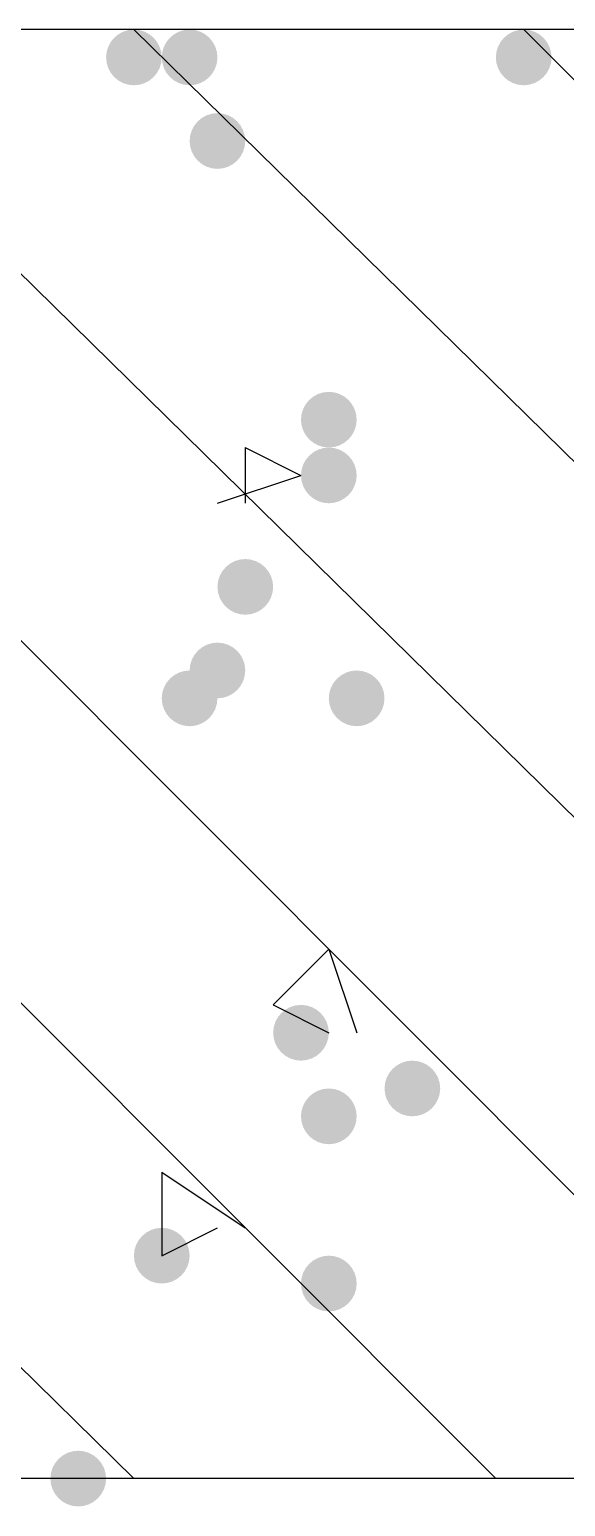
# Model space of a CAD drawing. Header units: inches. Extents: x 11 to 286, y 6 to 196.
# Drawn here: x 90.025 to 90.84, y 91.708 to 93.952 of the extents above; entities that cross this region are included whole.
import ezdxf

# ---------------------------------------------------------------- set-up
doc = ezdxf.new("R2010")
doc.units = ezdxf.units.IN
doc.header["$MEASUREMENT"] = 0
doc.layers.add('PDF_几何图形', color=7, linetype='Continuous')
doc.layers.add('PDF_实体填充', color=7, linetype='Continuous', true_color=0xffffff)

msp = doc.modelspace()

# ---------------------------------------------------------------- hatches: boundary and pattern name
at = {"layer": 'PDF_实体填充', "transparency": 33554559}
h = msp.add_hatch(color=7, dxfattribs=at)
edge = h.paths.add_edge_path(flags=0)
edge.add_spline(control_points=[(90.2264, 93.9094), (90.2264, 93.8862), (90.2074, 93.8671), (90.1841, 93.8671)], knot_values=[0, 0, 0, 0, 1, 1, 1, 1], degree=3, periodic=0)
edge.add_spline(control_points=[(90.1841, 93.8671), (90.1608, 93.8671), (90.1418, 93.8862), (90.1418, 93.9094)], knot_values=[0, 0, 0, 0, 1, 1, 1, 1], degree=3, periodic=0)
edge.add_line((90.1418, 93.9094), (90.1418, 93.9094))
edge.add_spline(control_points=[(90.1418, 93.9094), (90.1418, 93.9327), (90.1608, 93.9518), (90.1841, 93.9518)], knot_values=[0, 0, 0, 0, 1, 1, 1, 1], degree=3, periodic=0)
edge.add_spline(control_points=[(90.1841, 93.9518), (90.2074, 93.9518), (90.2264, 93.9327), (90.2264, 93.9094)], knot_values=[0, 0, 0, 0, 1, 1, 1, 1], degree=3, periodic=0)
edge.add_line((90.2264, 93.9094), (90.2264, 93.9094))
edge.add_line((90.2264, 93.9094), (90.2264, 93.9094))
h = msp.add_hatch(color=7, dxfattribs=at)
edge = h.paths.add_edge_path(flags=0)
edge.add_spline(control_points=[(90.3111, 93.9094), (90.3111, 93.8862), (90.2921, 93.8671), (90.2688, 93.8671)], knot_values=[0, 0, 0, 0, 1, 1, 1, 1], degree=3, periodic=0)
edge.add_spline(control_points=[(90.2688, 93.8671), (90.2455, 93.8671), (90.2264, 93.8862), (90.2264, 93.9094)], knot_values=[0, 0, 0, 0, 1, 1, 1, 1], degree=3, periodic=0)
edge.add_line((90.2264, 93.9094), (90.2264, 93.9094))
edge.add_spline(control_points=[(90.2264, 93.9094), (90.2264, 93.9327), (90.2455, 93.9518), (90.2688, 93.9518)], knot_values=[0, 0, 0, 0, 1, 1, 1, 1], degree=3, periodic=0)
edge.add_spline(control_points=[(90.2688, 93.9518), (90.2921, 93.9518), (90.3111, 93.9327), (90.3111, 93.9094)], knot_values=[0, 0, 0, 0, 1, 1, 1, 1], degree=3, periodic=0)
edge.add_line((90.3111, 93.9094), (90.3111, 93.9094))
edge.add_line((90.3111, 93.9094), (90.3111, 93.9094))
h = msp.add_hatch(color=7, dxfattribs=at)
edge = h.paths.add_edge_path(flags=0)
edge.add_spline(control_points=[(90.8191, 93.9094), (90.8191, 93.8862), (90.8001, 93.8671), (90.7768, 93.8671)], knot_values=[0, 0, 0, 0, 1, 1, 1, 1], degree=3, periodic=0)
edge.add_spline(control_points=[(90.7768, 93.8671), (90.7535, 93.8671), (90.7344, 93.8862), (90.7344, 93.9094)], knot_values=[0, 0, 0, 0, 1, 1, 1, 1], degree=3, periodic=0)
edge.add_line((90.7344, 93.9094), (90.7344, 93.9094))
edge.add_spline(control_points=[(90.7344, 93.9094), (90.7344, 93.9327), (90.7535, 93.9518), (90.7768, 93.9518)], knot_values=[0, 0, 0, 0, 1, 1, 1, 1], degree=3, periodic=0)
edge.add_spline(control_points=[(90.7768, 93.9518), (90.8001, 93.9518), (90.8191, 93.9327), (90.8191, 93.9094)], knot_values=[0, 0, 0, 0, 1, 1, 1, 1], degree=3, periodic=0)
edge.add_line((90.8191, 93.9094), (90.8191, 93.9094))
edge.add_line((90.8191, 93.9094), (90.8191, 93.9094))
h = msp.add_hatch(color=7, dxfattribs=at)
edge = h.paths.add_edge_path(flags=0)
edge.add_spline(control_points=[(90.3534, 93.7824), (90.3534, 93.7592), (90.3344, 93.7401), (90.3111, 93.7401)], knot_values=[0, 0, 0, 0, 1, 1, 1, 1], degree=3, periodic=0)
edge.add_spline(control_points=[(90.3111, 93.7401), (90.2878, 93.7401), (90.2688, 93.7592), (90.2688, 93.7824)], knot_values=[0, 0, 0, 0, 1, 1, 1, 1], degree=3, periodic=0)
edge.add_line((90.2688, 93.7824), (90.2688, 93.7824))
edge.add_spline(control_points=[(90.2688, 93.7824), (90.2688, 93.8057), (90.2878, 93.8248), (90.3111, 93.8248)], knot_values=[0, 0, 0, 0, 1, 1, 1, 1], degree=3, periodic=0)
edge.add_spline(control_points=[(90.3111, 93.8248), (90.3344, 93.8248), (90.3534, 93.8057), (90.3534, 93.7824)], knot_values=[0, 0, 0, 0, 1, 1, 1, 1], degree=3, periodic=0)
edge.add_line((90.3534, 93.7824), (90.3534, 93.7824))
edge.add_line((90.3534, 93.7824), (90.3534, 93.7824))
h = msp.add_hatch(color=7, dxfattribs=at)
edge = h.paths.add_edge_path(flags=0)
edge.add_spline(control_points=[(90.5228, 93.3591), (90.5228, 93.3358), (90.5037, 93.3168), (90.4804, 93.3168)], knot_values=[0, 0, 0, 0, 1, 1, 1, 1], degree=3, periodic=0)
edge.add_spline(control_points=[(90.4804, 93.3168), (90.4572, 93.3168), (90.4381, 93.3358), (90.4381, 93.3591)], knot_values=[0, 0, 0, 0, 1, 1, 1, 1], degree=3, periodic=0)
edge.add_line((90.4381, 93.3591), (90.4381, 93.3591))
edge.add_spline(control_points=[(90.4381, 93.3591), (90.4381, 93.3824), (90.4572, 93.4014), (90.4804, 93.4014)], knot_values=[0, 0, 0, 0, 1, 1, 1, 1], degree=3, periodic=0)
edge.add_spline(control_points=[(90.4804, 93.4014), (90.5037, 93.4014), (90.5228, 93.3824), (90.5228, 93.3591)], knot_values=[0, 0, 0, 0, 1, 1, 1, 1], degree=3, periodic=0)
edge.add_line((90.5228, 93.3591), (90.5228, 93.3591))
edge.add_line((90.5228, 93.3591), (90.5228, 93.3591))
h = msp.add_hatch(color=7, dxfattribs=at)
edge = h.paths.add_edge_path(flags=0)
edge.add_spline(control_points=[(90.5228, 93.2744), (90.5228, 93.2512), (90.5037, 93.2321), (90.4804, 93.2321)], knot_values=[0, 0, 0, 0, 1, 1, 1, 1], degree=3, periodic=0)
edge.add_spline(control_points=[(90.4804, 93.2321), (90.4572, 93.2321), (90.4381, 93.2512), (90.4381, 93.2744)], knot_values=[0, 0, 0, 0, 1, 1, 1, 1], degree=3, periodic=0)
edge.add_line((90.4381, 93.2744), (90.4381, 93.2744))
edge.add_spline(control_points=[(90.4381, 93.2744), (90.4381, 93.2977), (90.4572, 93.3168), (90.4804, 93.3168)], knot_values=[0, 0, 0, 0, 1, 1, 1, 1], degree=3, periodic=0)
edge.add_spline(control_points=[(90.4804, 93.3168), (90.5037, 93.3168), (90.5228, 93.2977), (90.5228, 93.2744)], knot_values=[0, 0, 0, 0, 1, 1, 1, 1], degree=3, periodic=0)
edge.add_line((90.5228, 93.2744), (90.5228, 93.2744))
edge.add_line((90.5228, 93.2744), (90.5228, 93.2744))
h = msp.add_hatch(color=7, dxfattribs=at)
edge = h.paths.add_edge_path(flags=0)
edge.add_spline(control_points=[(90.3958, 93.1051), (90.3958, 93.0818), (90.3767, 93.0628), (90.3534, 93.0628)], knot_values=[0, 0, 0, 0, 1, 1, 1, 1], degree=3, periodic=0)
edge.add_spline(control_points=[(90.3534, 93.0628), (90.3302, 93.0628), (90.3111, 93.0818), (90.3111, 93.1051)], knot_values=[0, 0, 0, 0, 1, 1, 1, 1], degree=3, periodic=0)
edge.add_line((90.3111, 93.1051), (90.3111, 93.1051))
edge.add_spline(control_points=[(90.3111, 93.1051), (90.3111, 93.1284), (90.3302, 93.1474), (90.3534, 93.1474)], knot_values=[0, 0, 0, 0, 1, 1, 1, 1], degree=3, periodic=0)
edge.add_spline(control_points=[(90.3534, 93.1474), (90.3767, 93.1474), (90.3958, 93.1284), (90.3958, 93.1051)], knot_values=[0, 0, 0, 0, 1, 1, 1, 1], degree=3, periodic=0)
edge.add_line((90.3958, 93.1051), (90.3958, 93.1051))
edge.add_line((90.3958, 93.1051), (90.3958, 93.1051))
h = msp.add_hatch(color=7, dxfattribs=at)
edge = h.paths.add_edge_path(flags=0)
edge.add_spline(control_points=[(90.3534, 92.9781), (90.3534, 92.9548), (90.3344, 92.9358), (90.3111, 92.9358)], knot_values=[0, 0, 0, 0, 1, 1, 1, 1], degree=3, periodic=0)
edge.add_spline(control_points=[(90.3111, 92.9358), (90.2878, 92.9358), (90.2688, 92.9548), (90.2688, 92.9781)], knot_values=[0, 0, 0, 0, 1, 1, 1, 1], degree=3, periodic=0)
edge.add_line((90.2688, 92.9781), (90.2688, 92.9781))
edge.add_spline(control_points=[(90.2688, 92.9781), (90.2688, 93.0014), (90.2878, 93.0204), (90.3111, 93.0204)], knot_values=[0, 0, 0, 0, 1, 1, 1, 1], degree=3, periodic=0)
edge.add_spline(control_points=[(90.3111, 93.0204), (90.3344, 93.0204), (90.3534, 93.0014), (90.3534, 92.9781)], knot_values=[0, 0, 0, 0, 1, 1, 1, 1], degree=3, periodic=0)
edge.add_line((90.3534, 92.9781), (90.3534, 92.9781))
edge.add_line((90.3534, 92.9781), (90.3534, 92.9781))
h = msp.add_hatch(color=7, dxfattribs=at)
edge = h.paths.add_edge_path(flags=0)
edge.add_spline(control_points=[(90.3111, 92.9358), (90.3111, 92.9125), (90.2921, 92.8934), (90.2688, 92.8934)], knot_values=[0, 0, 0, 0, 1, 1, 1, 1], degree=3, periodic=0)
edge.add_spline(control_points=[(90.2688, 92.8934), (90.2455, 92.8934), (90.2264, 92.9125), (90.2264, 92.9358)], knot_values=[0, 0, 0, 0, 1, 1, 1, 1], degree=3, periodic=0)
edge.add_line((90.2264, 92.9358), (90.2264, 92.9358))
edge.add_spline(control_points=[(90.2264, 92.9358), (90.2264, 92.9591), (90.2455, 92.9781), (90.2688, 92.9781)], knot_values=[0, 0, 0, 0, 1, 1, 1, 1], degree=3, periodic=0)
edge.add_spline(control_points=[(90.2688, 92.9781), (90.2921, 92.9781), (90.3111, 92.9591), (90.3111, 92.9358)], knot_values=[0, 0, 0, 0, 1, 1, 1, 1], degree=3, periodic=0)
edge.add_line((90.3111, 92.9358), (90.3111, 92.9358))
edge.add_line((90.3111, 92.9358), (90.3111, 92.9358))
h = msp.add_hatch(color=7, dxfattribs=at)
edge = h.paths.add_edge_path(flags=0)
edge.add_spline(control_points=[(90.5651, 92.9358), (90.5651, 92.9125), (90.5461, 92.8934), (90.5228, 92.8934)], knot_values=[0, 0, 0, 0, 1, 1, 1, 1], degree=3, periodic=0)
edge.add_spline(control_points=[(90.5228, 92.8934), (90.4995, 92.8934), (90.4804, 92.9125), (90.4804, 92.9358)], knot_values=[0, 0, 0, 0, 1, 1, 1, 1], degree=3, periodic=0)
edge.add_line((90.4804, 92.9358), (90.4804, 92.9358))
edge.add_spline(control_points=[(90.4804, 92.9358), (90.4804, 92.9591), (90.4995, 92.9781), (90.5228, 92.9781)], knot_values=[0, 0, 0, 0, 1, 1, 1, 1], degree=3, periodic=0)
edge.add_spline(control_points=[(90.5228, 92.9781), (90.5461, 92.9781), (90.5651, 92.9591), (90.5651, 92.9358)], knot_values=[0, 0, 0, 0, 1, 1, 1, 1], degree=3, periodic=0)
edge.add_line((90.5651, 92.9358), (90.5651, 92.9358))
edge.add_line((90.5651, 92.9358), (90.5651, 92.9358))
h = msp.add_hatch(color=7, dxfattribs=at)
edge = h.paths.add_edge_path(flags=0)
edge.add_spline(control_points=[(90.4804, 92.4278), (90.4804, 92.4045), (90.4614, 92.3854), (90.4381, 92.3854)], knot_values=[0, 0, 0, 0, 1, 1, 1, 1], degree=3, periodic=0)
edge.add_spline(control_points=[(90.4381, 92.3854), (90.4148, 92.3854), (90.3958, 92.4045), (90.3958, 92.4278)], knot_values=[0, 0, 0, 0, 1, 1, 1, 1], degree=3, periodic=0)
edge.add_line((90.3958, 92.4278), (90.3958, 92.4278))
edge.add_spline(control_points=[(90.3958, 92.4278), (90.3958, 92.4511), (90.4148, 92.4701), (90.4381, 92.4701)], knot_values=[0, 0, 0, 0, 1, 1, 1, 1], degree=3, periodic=0)
edge.add_spline(control_points=[(90.4381, 92.4701), (90.4614, 92.4701), (90.4804, 92.4511), (90.4804, 92.4278)], knot_values=[0, 0, 0, 0, 1, 1, 1, 1], degree=3, periodic=0)
edge.add_line((90.4804, 92.4278), (90.4804, 92.4278))
edge.add_line((90.4804, 92.4278), (90.4804, 92.4278))
h = msp.add_hatch(color=7, dxfattribs=at)
edge = h.paths.add_edge_path(flags=0)
edge.add_spline(control_points=[(90.6498, 92.3431), (90.6498, 92.3198), (90.6307, 92.3008), (90.6074, 92.3008)], knot_values=[0, 0, 0, 0, 1, 1, 1, 1], degree=3, periodic=0)
edge.add_spline(control_points=[(90.6074, 92.3008), (90.5842, 92.3008), (90.5651, 92.3198), (90.5651, 92.3431)], knot_values=[0, 0, 0, 0, 1, 1, 1, 1], degree=3, periodic=0)
edge.add_line((90.5651, 92.3431), (90.5651, 92.3431))
edge.add_spline(control_points=[(90.5651, 92.3431), (90.5651, 92.3664), (90.5842, 92.3854), (90.6074, 92.3854)], knot_values=[0, 0, 0, 0, 1, 1, 1, 1], degree=3, periodic=0)
edge.add_spline(control_points=[(90.6074, 92.3854), (90.6307, 92.3854), (90.6498, 92.3664), (90.6498, 92.3431)], knot_values=[0, 0, 0, 0, 1, 1, 1, 1], degree=3, periodic=0)
edge.add_line((90.6498, 92.3431), (90.6498, 92.3431))
edge.add_line((90.6498, 92.3431), (90.6498, 92.3431))
h = msp.add_hatch(color=7, dxfattribs=at)
edge = h.paths.add_edge_path(flags=0)
edge.add_spline(control_points=[(90.5228, 92.3008), (90.5228, 92.2775), (90.5037, 92.2584), (90.4804, 92.2584)], knot_values=[0, 0, 0, 0, 1, 1, 1, 1], degree=3, periodic=0)
edge.add_spline(control_points=[(90.4804, 92.2584), (90.4572, 92.2584), (90.4381, 92.2775), (90.4381, 92.3008)], knot_values=[0, 0, 0, 0, 1, 1, 1, 1], degree=3, periodic=0)
edge.add_line((90.4381, 92.3008), (90.4381, 92.3008))
edge.add_spline(control_points=[(90.4381, 92.3008), (90.4381, 92.3241), (90.4572, 92.3431), (90.4804, 92.3431)], knot_values=[0, 0, 0, 0, 1, 1, 1, 1], degree=3, periodic=0)
edge.add_spline(control_points=[(90.4804, 92.3431), (90.5037, 92.3431), (90.5228, 92.3241), (90.5228, 92.3008)], knot_values=[0, 0, 0, 0, 1, 1, 1, 1], degree=3, periodic=0)
edge.add_line((90.5228, 92.3008), (90.5228, 92.3008))
edge.add_line((90.5228, 92.3008), (90.5228, 92.3008))
h = msp.add_hatch(color=7, dxfattribs=at)
edge = h.paths.add_edge_path(flags=0)
edge.add_spline(control_points=[(90.2688, 92.0891), (90.2688, 92.0658), (90.2497, 92.0468), (90.2264, 92.0468)], knot_values=[0, 0, 0, 0, 1, 1, 1, 1], degree=3, periodic=0)
edge.add_spline(control_points=[(90.2264, 92.0468), (90.2032, 92.0468), (90.1841, 92.0658), (90.1841, 92.0891)], knot_values=[0, 0, 0, 0, 1, 1, 1, 1], degree=3, periodic=0)
edge.add_line((90.1841, 92.0891), (90.1841, 92.0891))
edge.add_spline(control_points=[(90.1841, 92.0891), (90.1841, 92.1124), (90.2032, 92.1314), (90.2264, 92.1314)], knot_values=[0, 0, 0, 0, 1, 1, 1, 1], degree=3, periodic=0)
edge.add_spline(control_points=[(90.2264, 92.1314), (90.2497, 92.1314), (90.2688, 92.1124), (90.2688, 92.0891)], knot_values=[0, 0, 0, 0, 1, 1, 1, 1], degree=3, periodic=0)
edge.add_line((90.2688, 92.0891), (90.2688, 92.0891))
edge.add_line((90.2688, 92.0891), (90.2688, 92.0891))
h = msp.add_hatch(color=7, dxfattribs=at)
edge = h.paths.add_edge_path(flags=0)
edge.add_spline(control_points=[(90.5228, 92.0468), (90.5228, 92.0235), (90.5037, 92.0044), (90.4804, 92.0044)], knot_values=[0, 0, 0, 0, 1, 1, 1, 1], degree=3, periodic=0)
edge.add_spline(control_points=[(90.4804, 92.0044), (90.4572, 92.0044), (90.4381, 92.0235), (90.4381, 92.0468)], knot_values=[0, 0, 0, 0, 1, 1, 1, 1], degree=3, periodic=0)
edge.add_line((90.4381, 92.0468), (90.4381, 92.0468))
edge.add_spline(control_points=[(90.4381, 92.0468), (90.4381, 92.0701), (90.4572, 92.0891), (90.4804, 92.0891)], knot_values=[0, 0, 0, 0, 1, 1, 1, 1], degree=3, periodic=0)
edge.add_spline(control_points=[(90.4804, 92.0891), (90.5037, 92.0891), (90.5228, 92.0701), (90.5228, 92.0468)], knot_values=[0, 0, 0, 0, 1, 1, 1, 1], degree=3, periodic=0)
edge.add_line((90.5228, 92.0468), (90.5228, 92.0468))
edge.add_line((90.5228, 92.0468), (90.5228, 92.0468))
h = msp.add_hatch(color=7, dxfattribs=at)
edge = h.paths.add_edge_path(flags=0)
edge.add_spline(control_points=[(90.1418, 91.7504), (90.1418, 91.7272), (90.1227, 91.7081), (90.0994, 91.7081)], knot_values=[0, 0, 0, 0, 1, 1, 1, 1], degree=3, periodic=0)
edge.add_spline(control_points=[(90.0994, 91.7081), (90.0762, 91.7081), (90.0571, 91.7272), (90.0571, 91.7504)], knot_values=[0, 0, 0, 0, 1, 1, 1, 1], degree=3, periodic=0)
edge.add_line((90.0571, 91.7504), (90.0571, 91.7504))
edge.add_spline(control_points=[(90.0571, 91.7504), (90.0571, 91.7737), (90.0762, 91.7928), (90.0994, 91.7928)], knot_values=[0, 0, 0, 0, 1, 1, 1, 1], degree=3, periodic=0)
edge.add_spline(control_points=[(90.0994, 91.7928), (90.1227, 91.7928), (90.1418, 91.7737), (90.1418, 91.7504)], knot_values=[0, 0, 0, 0, 1, 1, 1, 1], degree=3, periodic=0)
edge.add_line((90.1418, 91.7504), (90.1418, 91.7504))
edge.add_line((90.1418, 91.7504), (90.1418, 91.7504))

# ---------------------------------------------------------------- linework, layer by layer
at = {"layer": 'PDF_几何图形'}
for p, q in [((121.7224, 93.9518), (82.5218, 93.9518)), ((87.9404, 93.9518), (90.1841, 91.7504)), ((88.5331, 93.9518), (90.7344, 91.7504)), ((89.0834, 93.9518), (91.2848, 91.7504)), ((89.6338, 93.9518), (91.8774, 91.7504)), ((90.1841, 93.9518), (92.4278, 91.7504)), ((90.7768, 93.9518), (92.9781, 91.7504)), ((90.3534, 93.3168), (90.4381, 93.2744)), ((90.3534, 93.3168), (90.3534, 93.2321)), ((90.3111, 93.2321), (90.4381, 93.2744)), ((90.4804, 92.5548), (90.3958, 92.4701)), ((90.4804, 92.5548), (90.5228, 92.4278)), ((90.3958, 92.4701), (90.4804, 92.4278)), ((90.2264, 92.2161), (90.3534, 92.1314)), ((90.2264, 92.2161), (90.2264, 92.0891)), ((90.2264, 92.0891), (90.3111, 92.1314)), ((121.7224, 91.7504), (84.6384, 91.7504))]:
    msp.add_line(p, q, dxfattribs=at)

doc.saveas('drawing.dxf')
